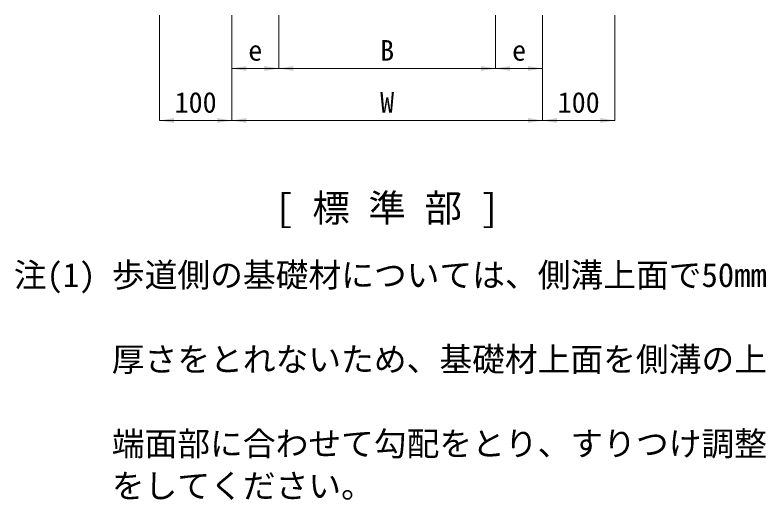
# Model space of a CAD drawing. Units: millimetres at full size. Extents: x 80703 to 103503, y 5263 to 15046.
# Drawn here: x 82693 to 83732, y 10214 to 10885 of the extents above; entities that cross this region are included whole.
import ezdxf
from ezdxf.enums import TextEntityAlignment as Align

# ---------------------------------------------------------------- set-up
doc = ezdxf.new("R2010")
doc.units = ezdxf.units.MM
doc.header["$LTSCALE"] = 20
doc.layers.add('0_2', color=7, linetype='Continuous', lineweight=9)
doc.layers.add('寸法引出', color=7, linetype='Continuous', lineweight=9)
doc.styles.add('ＭＳ ゴシック', font='')
doc.styles.get('ＭＳ ゴシック').set_extended_font_data('MS Gothic')

# ---------------------------------------------------------------- blocks, each defined once
blk = doc.blocks.new('filled_arrow')
at = {"color": 0, "linetype": 'Continuous', "lineweight": -2}
blk.add_solid([(7.5, 1.25), (0, 0), (7.5, -1.25)], dxfattribs=at)

msp = doc.modelspace()

# ---------------------------------------------------------------- linework, layer by layer
at = {"layer": '寸法引出'}
for p, q in [((82892.52, 10884.66), (82892.52, 10738.8)), ((82992.52, 10884.66), (82992.52, 10810.73)), ((83057.52, 10884.66), (83057.52, 10810.73)), ((83057.52, 10884.66), (83057.52, 10810.73)), ((83357.52, 10884.66), (83357.52, 10810.73)), ((83357.52, 10884.66), (83357.52, 10810.73)), ((83422.52, 10884.66), (83422.52, 10810.73)), ((83522.52, 10884.66), (83522.52, 10738.8)), ((82992.52, 10869.66), (82992.52, 10738.8)), ((82992.52, 10869.66), (82992.52, 10738.8)), ((83422.52, 10869.66), (83422.52, 10738.8)), ((83422.52, 10869.66), (83422.52, 10738.8)), ((82992.52, 10810.73), (83057.52, 10810.73)), ((83057.52, 10810.73), (83357.52, 10810.73)), ((83357.52, 10810.73), (83422.52, 10810.73)), ((82992.52, 10738.8), (82892.52, 10738.8)), ((82992.52, 10738.8), (83422.52, 10738.8)), ((83422.52, 10738.8), (83522.52, 10738.8))]:
    msp.add_line(p, q, dxfattribs=at)

# ---------------------------------------------------------------- block references
at = {"layer": '寸法引出', "xscale": 2.67, "yscale": 2.67}
for p in [(82992.52, 10810.73), (83057.52, 10810.73), (83357.52, 10810.73), (82892.52, 10738.8), (82992.52, 10738.8), (83422.52, 10738.8)]:
    msp.add_blockref('filled_arrow', p, dxfattribs=at)
at = {"layer": '寸法引出', "xscale": 2.67, "yscale": 2.67, "rotation": 180}
for p in [(83057.52, 10810.73), (83357.52, 10810.73), (83422.52, 10810.73), (82992.52, 10738.8), (83422.52, 10738.8), (83522.52, 10738.8)]:
    msp.add_blockref('filled_arrow', p, dxfattribs=at)

# ---------------------------------------------------------------- texts
at = {"layer": '0_2', "style": 'ＭＳ ゴシック'}
msp.add_text('[ 標 準 部 ]', height=37.98, dxfattribs=at).set_placement((83207.52, 10617.68), align=Align.MIDDLE_CENTER)
for s, p in [('注(1) 歩道側の基礎材については、側溝上面で50mm', (82690.87, 10541.64)), ('      厚さをとれないため、基礎材上面を側溝の上', (82690.87, 10424.98)), ('      端面部に合わせて勾配をとり、すりつけ調整', (82690.87, 10308.31)), ('      をしてください。', (82690.87, 10249.98))]:
    msp.add_text(s, height=33.23, dxfattribs=at).set_placement(p, align=Align.TOP_LEFT)
at = {"layer": '寸法引出', "style": 'ＭＳ ゴシック'}
for s, p in [('B', (83207.52, 10835.73)), ('e', (83025.02, 10835.73)), ('e', (83390.02, 10835.73)), ('100', (82942.52, 10763.8)), ('W', (83207.52, 10763.8)), ('100', (83472.52, 10763.8))]:
    msp.add_text(s, height=28.48, dxfattribs=at).set_placement(p, align=Align.MIDDLE_CENTER)

doc.saveas('drawing.dxf')
